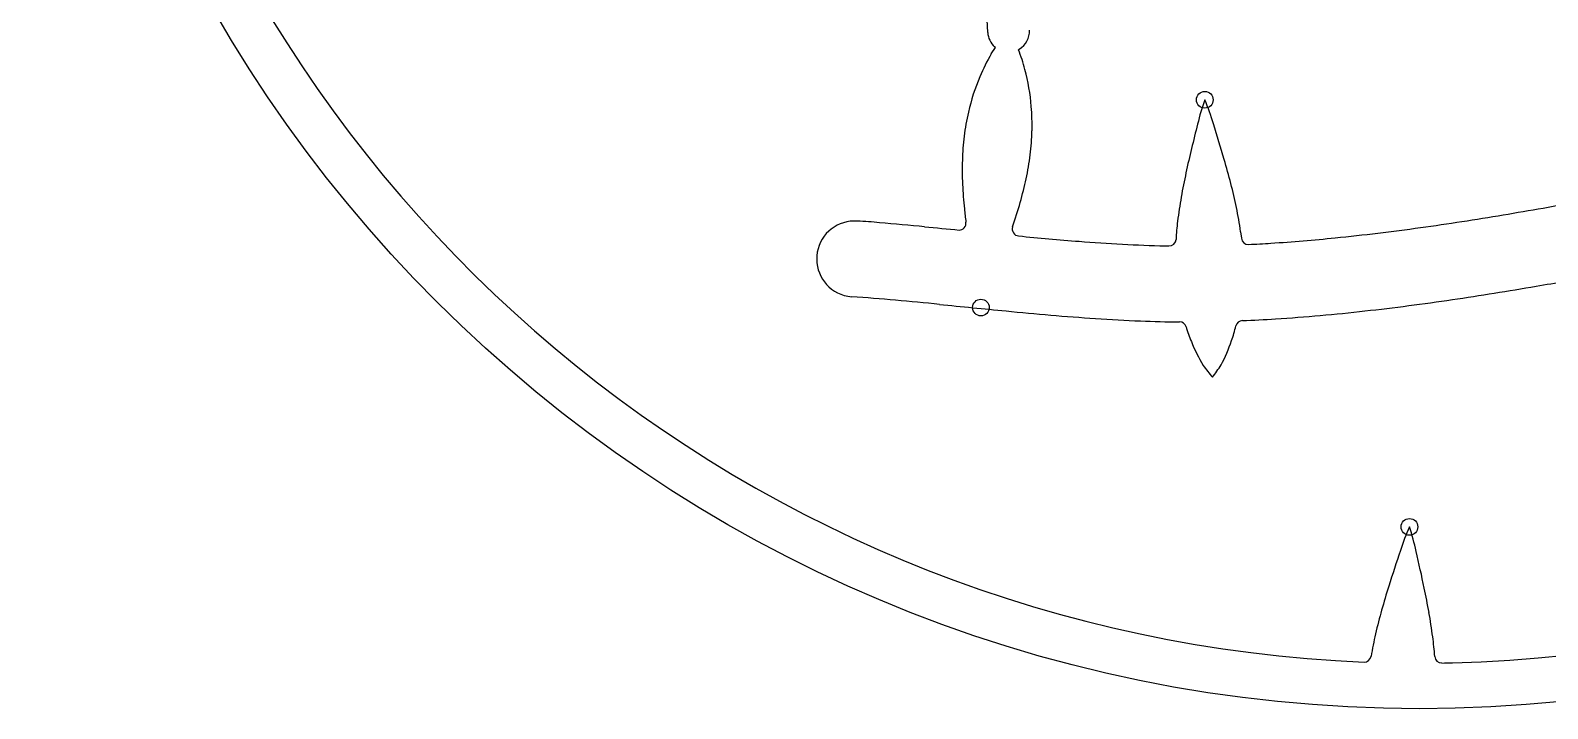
# Model space of a CAD drawing. Header units: millimetres. Extents: x -49.9 to 49.9, y -49.9 to 50.
# Drawn here: x -49.9 to 4.6, y -49.9 to -25.5 of the extents above; entities that cross this region are included whole.
import ezdxf

# ---------------------------------------------------------------- set-up
doc = ezdxf.new("R2010")
doc.units = ezdxf.units.MM
for name, color, linetype in [('CUT_INNER', 6, 'Continuous'), ('CUT_OUTER', 1, 'Continuous'), ('ENGRAVE', 7, 'Continuous')]:
    doc.layers.add(name, color=color, linetype=linetype)

msp = doc.modelspace()

# ---------------------------------------------------------------- linework, layer by layer
at = {"layer": 'CUT_INNER'}
for points in [[(-15.52, -25.61), (-15.765, -20.787)], [(-15.395, -26.378), (-15.248, -26.149), (-15.274, -26.128)], [(-14.386, -26.215), (-14.419, -26.232)], [(4.45, -31.93), (4.993, -31.83)], [(-6.428, -32.782), (-6.401, -33.021)], [(-9.144, -33.291), (-9.004, -33.293)]]:
    msp.add_lwpolyline(points, dxfattribs=at)
for centre, radius, start, end in [((0, 0), 48.312, 116.9529, 267.6389), ((0, 0), 48.312, 271.407, 63.047), ((-14.772, -25.572), 0.749, 182.9077, 227.9077), ((-14.772, -25.572), 0.749, 301.0327, 2.9077), ((-9.156, -29.995), 7.211, 149.9026, 157.293), ((-18.939, -28.13), 4.902, 14.0018, 22.7785), ((-8.6, -30.235), 7.817, 157.2396, 167.0234), ((-21.653, -28.91), 7.725, 4.7089, 14.7446), ((-22.004, -28.939), 8.077, 358.4959, 4.7103), ((-0.566, -30.63), 7.605, 160.0613, 166.9385), ((-14.708, -31.02), 7.602, 16.2155, 23.1059), ((-8.07, -30.36), 8.362, 167.009, 172.9827), ((54.477, -44.881), 64.461, 165.65613, 166.459), ((-62.065, -46.186), 57.326, 16.20284, 17.55312), ((-7, -30.488), 9.439, 173.0031, 178.2821), ((-22.738, -28.917), 8.811, 352.8244, 358.4746), ((30.312, -39.097), 39.614, 166.4088, 167.7039), ((-4.928, -30.547), 11.512, 178.2951, 182.6477), ((-24.245, -28.724), 10.331, 347.9797, 352.8072), ((-35.28, -38.408), 29.435, 14.4721, 16.2141), ((-1.114, -30.37), 15.33, 182.6517, 185.9512), ((-26.996, -28.136), 13.144, 344.147, 347.9713), ((13.934, -35.533), 22.852, 167.6898, 169.9218), ((-24.597, -35.654), 18.402, 11.7178, 14.4802), ((6.549, -34.221), 15.351, 169.9178, 173.2085), ((-3.662, -30.735), 12.758, 185.5069, 187.6819), ((-31.753, -26.79), 18.087, 341.2427, 344.1601), ((-19.431, -34.582), 13.127, 7.8835, 11.7179), ((-15.523, 78.701), 112.417, 277.95776, 279.49343), ((-21.76, 116.539), 150.765, 279.45959, 280.01177), ((-20.309, -33.762), 1.364, 85.8336, 254.0857), ((-20.746, -44.821), 12.432, 83.8384, 87.5255), ((-28.979, -150.296), 118.222, 84.56936, 85.35799), ((393.489, 4228.454), 4280.861, 264.486859, 264.503501), ((-16.554, -32.474), 0.25, 270.0752, 7.6273), ((-14.39, -32.688), 0.25, 160.9684, 264.5704), ((-0.068, -33.487), 8.694, 172.858, 177.1757), ((-11.35, 48.783), 82.209, 275.81257, 277.96388), ((-3.606, 76.97), 110.436, 264.38427, 265.51836), ((-7.058, 33.077), 66.408, 265.52846, 266.87284), ((-8.08, 14.359), 47.662, 266.8718, 268.721), ((-9.001, -33.043), 0.25, 269.306, 356.4826), ((-6.152, -32.992), 0.25, 186.6781, 272.4612), ((-7.434, -3.374), 29.895, 272.4782, 274.0241), ((-9.422, 29.901), 63.229, 273.70471, 275.80738), ((-17.153, 89.084), 125.656, 278.39279, 279.78419), ((-4.44, 17.049), 52.509, 279.4716, 280.6346), ((-20.307, -33.759), 1.368, 254.0383, 265.556), ((-26.81, -124.672), 89.777, 84.90593, 85.91391), ((-33.64, -201.172), 166.581, 84.35554, 84.90211), ((100.305, 1137.932), 1179.205, 264.278363, 264.395181), ((-12.13, 54.991), 91.195, 276.40456, 278.39709), ((-0.434, 111.911), 148.25, 264.41434, 265.03778), ((-5.962, 48.228), 84.327, 265.0371, 266.1365), ((-7.704, 22.416), 58.457, 266.13551, 267.72392), ((-8.439, 2.59), 38.618, 267.6447, 269.7234), ((-6.354, -36.233), 0.25, 92.4625, 166.2021), ((-8.014, 6.726), 42.741, 272.2113, 273.8137), ((-9.66, 32.883), 68.95, 273.73286, 276.41433), ((-8.628, -36.277), 0.25, 16.9586, 89.306), ((-3.697, -34.822), 4.892, 196.4076, 203.0198), ((-11.249, -35.068), 4.782, 339.9996, 346.6303), ((-2.448, -34.429), 6.196, 201.8582, 210.7483), ((-12.615, -34.713), 6.188, 332.4096, 341.2364), ((-3.322, -34.45), 5.451, 215.2558, 220.9335), ((-12.503, -34.156), 6.37, 322.6368, 327.4953), ((6.573, -46.541), 7.605, 155.6683, 162.5457), ((-7.557, -45.846), 7.602, 11.8227, 18.7129), ((56.8, -63.771), 60.703, 161.25081, 162.52588), ((-55.936, -57.34), 57.326, 11.80999, 13.16026), ((27.012, -54.38), 29.47, 162.5519, 164.2898), ((-28.634, -51.638), 29.435, 10.0792, 11.8212), ((16.382, -51.392), 18.427, 164.2817, 167.0368), ((-17.772, -49.71), 18.402, 7.325, 10.0874), ((10.43, -50.036), 12.323, 166.9728, 170.7944), ((-10.209, -48.777), 10.783, 3.7316, 7.532), ((-1.981, -48.021), 0.25, 267.7148, 349.9163), ((0.8, -48.055), 0.25, 184.4587, 270.8789), ((0.364, -16.94), 31.369, 270.8034, 271.5021)]:
    msp.add_arc(centre, radius, start, end, dxfattribs=at)
at = {"layer": 'CUT_OUTER'}
msp.add_circle((0, 0), 49.95, dxfattribs=at)
at = {"layer": 'ENGRAVE'}
for centre in [(-7.716, -28.036), (-15.765, -35.513), (-0.356, -43.407)]:
    msp.add_circle(centre, 0.3, dxfattribs=at)

doc.saveas('drawing.dxf')
